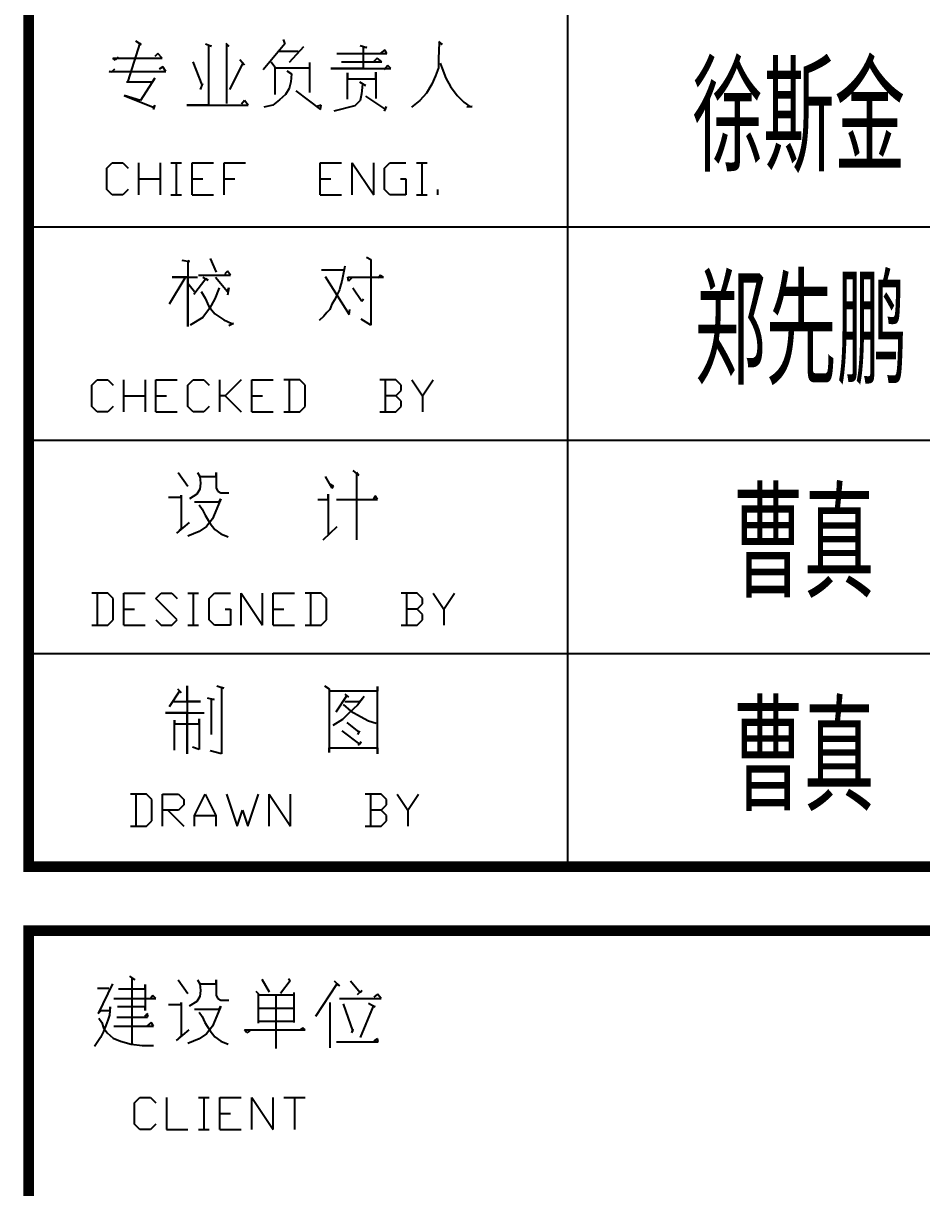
# Model space of a CAD drawing. Extents: x 2025205 to 2402328, y -557483 to 329036.
# Drawn here: x 2165640 to 2171956, y 138346 to 146536 of the extents above; entities that cross this region are included whole.
import ezdxf

# ---------------------------------------------------------------- set-up
doc = ezdxf.new("R2010")
doc.units = 0
doc.header["$LTSCALE"] = 1500
doc.header["$MEASUREMENT"] = 0
doc.layers.add('PUB_TITLE', color=4, linetype='Continuous')
doc.styles.add('TSSD_REIN', font='TSSDENG', dxfattribs={"width": 0.8, "bigfont": 'TSSDCHN'})

msp = doc.modelspace()

# ---------------------------------------------------------------- linework, layer by layer
at = {"layer": 'PUB_TITLE'}
for p, q in [((2169466.1, 151103.5), (2169466.1, 140634.2)), ((2166459.2, 146396.5), (2166375.2, 146128.7)), ((2166427.7, 146412.2), (2166469.7, 146386)), ((2166469.7, 146386), (2166459.2, 146396.5)), ((2166921.2, 146391.2), (2166963.2, 146375.5)), ((2166942.2, 146380.7), (2166942.2, 145960.7)), ((2166963.2, 146375.5), (2166942.2, 146380.7)), ((2167062.9, 146396.5), (2167083.9, 146375.5)), ((2167068.2, 146386), (2167068.2, 145971.2)), ((2167083.9, 146375.5), (2167068.2, 146386)), ((2167477.7, 146391.2), (2167325.4, 146207.5)), ((2167467.2, 146422.7), (2167477.7, 146391.2)), ((2167608.9, 146370.2), (2167509.2, 146260)), ((2168007.9, 146380.7), (2168055.2, 146365)), ((2168028.9, 146365), (2168028.9, 146218)), ((2168055.2, 146365), (2168028.9, 146365)), ((2168559.2, 146407), (2168585.4, 146386)), ((2168564.4, 146401.7), (2168559.2, 146286.2)), ((2168585.4, 146386), (2168564.4, 146401.7)), ((2166270.2, 146291.5), (2166616.7, 146291.5)), ((2166285.9, 146275.7), (2166270.2, 146291.5)), ((2166306.9, 146296.7), (2166285.9, 146275.7)), ((2166585.2, 146323), (2166564.2, 146302)), ((2166616.7, 146291.5), (2166585.2, 146323)), ((2167162.7, 146281), (2167194.2, 146244.2)), ((2167430.4, 146338.7), (2167572.2, 146338.7)), ((2167845.2, 146323), (2168196.9, 146323)), ((2168128.7, 146291.5), (2168102.4, 146265.2)), ((2168160.2, 146265.2), (2168128.7, 146291.5)), ((2168181.2, 146349.2), (2168149.7, 146323)), ((2168196.9, 146323), (2168181.2, 146349.2)), ((2168559.2, 146286.2), (2168559.2, 146223.2)), ((2166243.9, 146197), (2166642.9, 146197)), ((2166259.7, 146191.7), (2166243.9, 146197)), ((2166280.7, 146212.7), (2166259.7, 146191.7)), ((2166621.9, 146228.5), (2166595.7, 146212.7)), ((2166642.9, 146197), (2166621.9, 146228.5)), ((2166831.9, 146265.2), (2166894.9, 146102.5)), ((2167183.7, 146254.7), (2167089.2, 146071)), ((2167194.2, 146244.2), (2167183.7, 146254.7)), ((2167383.2, 146265.2), (2167409.4, 146228.5)), ((2167409.4, 146228.5), (2167409.4, 146034.2)), ((2167414.7, 146223.2), (2167650.9, 146223.2)), ((2167493.4, 146202.2), (2167524.9, 146181.2)), ((2167650.9, 146260), (2167650.9, 146050)), ((2167803.2, 146218), (2168223.2, 146218)), ((2168028.9, 146218), (2167803.2, 146218)), ((2167876.7, 146265.2), (2168160.2, 146265.2)), ((2167918.7, 146186.5), (2167918.7, 146144.5)), ((2167918.7, 146002.7), (2167918.7, 146186.5)), ((2168118.2, 146191.7), (2168118.2, 146008)), ((2168118.2, 146144.5), (2168118.2, 146191.7)), ((2168202.2, 146239), (2168175.9, 146207.5)), ((2168223.2, 146218), (2168202.2, 146239)), ((2168559.2, 146223.2), (2168538.2, 146165.5)), ((2168569.7, 146254.7), (2168585.4, 146218)), ((2168585.4, 146218), (2168611.7, 146149.7)), ((2166364.7, 146123.5), (2166548.4, 146123.5)), ((2166564.2, 146149.7), (2166464.4, 145992.2)), ((2166548.4, 146123.5), (2166564.2, 146149.7)), ((2166900.2, 146113), (2166884.4, 146071)), ((2166894.9, 146102.5), (2166900.2, 146113)), ((2167519.7, 146123.5), (2167509.2, 146076.2)), ((2167524.9, 146181.2), (2167519.7, 146123.5)), ((2167918.7, 146144.5), (2168118.2, 146144.5)), ((2168002.7, 146123.5), (2168044.7, 146097.2)), ((2168023.7, 146107.7), (2168018.4, 146039.5)), ((2168044.7, 146097.2), (2168023.7, 146107.7)), ((2168511.9, 146107.7), (2168475.2, 146044.7)), ((2168538.2, 146165.5), (2168511.9, 146107.7)), ((2168611.7, 146149.7), (2168643.2, 146092)), ((2166348.9, 146029), (2166553.7, 145945)), ((2166464.4, 145992.2), (2166348.9, 146029)), ((2167482.9, 146034.2), (2167440.9, 145997.5)), ((2167509.2, 146076.2), (2167482.9, 146034.2)), ((2167556.4, 146060.5), (2167729.7, 145929.2)), ((2168018.4, 146039.5), (2168007.9, 145992.2)), ((2168044.7, 146023.7), (2168186.4, 145929.2)), ((2168475.2, 146044.7), (2168427.9, 145992.2)), ((2168643.2, 146092), (2168690.4, 146029)), ((2168690.4, 146029), (2168737.7, 145981.7)), ((2166564.2, 145960.7), (2166553.7, 145929.2)), ((2166553.7, 145945), (2166564.2, 145960.7)), ((2166789.9, 145960.7), (2167220.4, 145960.7)), ((2166942.2, 145960.7), (2166789.9, 145960.7)), ((2167194.2, 145992.2), (2167173.2, 145966)), ((2167220.4, 145960.7), (2167194.2, 145992.2)), ((2167393.7, 145960.7), (2167330.7, 145945)), ((2167440.9, 145997.5), (2167393.7, 145960.7)), ((2167734.9, 145960.7), (2167703.4, 145950.2)), ((2167729.7, 145929.2), (2167734.9, 145960.7)), ((2167971.2, 145955.5), (2167824.2, 145918.7)), ((2168007.9, 145992.2), (2167971.2, 145955.5)), ((2168191.7, 145950.2), (2168175.9, 145918.7)), ((2168186.4, 145929.2), (2168191.7, 145950.2)), ((2168427.9, 145992.2), (2168370.2, 145945)), ((2168737.7, 145981.7), (2168779.7, 145950.2)), ((2168795.4, 145950.2), (2168758.7, 145945)), ((2168779.7, 145950.2), (2168795.4, 145950.2)), ((2166228.2, 145517.5), (2166265.7, 145555)), ((2166265.7, 145555), (2166340.7, 145555)), ((2166340.7, 145555), (2166378.2, 145517.5)), ((2166453.2, 145330), (2166453.2, 145555)), ((2166603.2, 145555), (2166603.2, 145330)), ((2166678.2, 145555), (2166753.2, 145555)), ((2166715.7, 145555), (2166715.7, 145330)), ((2166828.2, 145555), (2166978.2, 145555)), ((2166828.2, 145330), (2166828.2, 145555)), ((2167053.2, 145555), (2167203.2, 145555)), ((2167053.2, 145330), (2167053.2, 145555)), ((2167728.2, 145555), (2167878.2, 145555)), ((2167728.2, 145330), (2167728.2, 145555)), ((2167953.2, 145555), (2168103.2, 145330)), ((2167953.2, 145330), (2167953.2, 145555)), ((2168103.2, 145330), (2168103.2, 145555)), ((2168178.2, 145517.5), (2168215.7, 145555)), ((2168215.7, 145555), (2168328.2, 145555)), ((2168403.2, 145555), (2168478.2, 145555)), ((2168440.7, 145555), (2168440.7, 145330)), ((2166228.2, 145367.5), (2166228.2, 145517.5)), ((2168178.2, 145367.5), (2168178.2, 145517.5)), ((2166265.7, 145330), (2166228.2, 145367.5)), ((2166378.2, 145367.5), (2166340.7, 145330)), ((2166453.2, 145442.5), (2166603.2, 145442.5)), ((2166828.2, 145442.5), (2166903.2, 145442.5)), ((2167053.2, 145442.5), (2167128.2, 145442.5)), ((2167728.2, 145442.5), (2167803.2, 145442.5)), ((2168215.7, 145330), (2168178.2, 145367.5)), ((2168290.7, 145442.5), (2168328.2, 145442.5)), ((2168328.2, 145442.5), (2168328.2, 145330)), ((2168553.2, 145330), (2168553.2, 145367.5)), ((2166340.7, 145330), (2166265.7, 145330)), ((2166678.2, 145330), (2166753.2, 145330)), ((2166828.2, 145330), (2166978.2, 145330)), ((2167728.2, 145330), (2167878.2, 145330)), ((2168328.2, 145330), (2168215.7, 145330)), ((2168403.2, 145330), (2168478.2, 145330)), ((2165677.3, 145103.5), (2176177.3, 145103.5)), ((2166954.5, 144880.7), (2166996.5, 144786.2)), ((2168051.7, 144891.2), (2168083.2, 144875.5)), ((2166755, 144870.2), (2166807.5, 144859.7)), ((2166797, 144865), (2166797, 144403)), ((2166807.5, 144859.7), (2166797, 144865)), ((2167736.7, 144802), (2167894.2, 144802)), ((2167899.5, 144828.2), (2167878.5, 144723.2)), ((2168083.2, 144875.5), (2168083.2, 144413.5)), ((2166776, 144744.2), (2166665.7, 144560.5)), ((2166686.7, 144749.5), (2166865.2, 144749.5)), ((2166797, 144749.5), (2166686.7, 144749.5)), ((2166797, 144403), (2166797, 144749.5)), ((2166923, 144739), (2166839, 144628.7)), ((2166870.5, 144765.2), (2167096.2, 144765.2)), ((2166902, 144749.5), (2166938.7, 144728.5)), ((2166938.7, 144728.5), (2166923, 144739)), ((2166991.2, 144749.5), (2167075.2, 144649.7)), ((2167075.2, 144791.5), (2167059.5, 144775.7)), ((2167059.5, 144775.7), (2167059.5, 144770.5)), ((2167096.2, 144765.2), (2167075.2, 144791.5)), ((2167763, 144754.7), (2167931, 144487)), ((2167878.5, 144723.2), (2167868, 144681.2)), ((2167920.5, 144749.5), (2168172.5, 144749.5)), ((2167925.7, 144723.2), (2167920.5, 144749.5)), ((2167946.7, 144744.2), (2167925.7, 144723.2)), ((2168151.5, 144765.2), (2168135.7, 144744.2)), ((2168172.5, 144749.5), (2168151.5, 144765.2)), ((2166797, 144707.5), (2166844.2, 144649.7)), ((2166891.5, 144649.7), (2166917.7, 144602.5)), ((2167017.5, 144676), (2166986, 144597.2)), ((2167085.7, 144676), (2167075.2, 144623.5)), ((2167075.2, 144649.7), (2167085.7, 144676)), ((2167862.7, 144660.2), (2167847, 144628.7)), ((2167868, 144681.2), (2167862.7, 144660.2)), ((2167957.2, 144676), (2168020.2, 144581.5)), ((2166917.7, 144602.5), (2166944, 144544.7)), ((2166986, 144597.2), (2166949.2, 144529)), ((2167810.2, 144560.5), (2167794.5, 144523.7)), ((2167831.2, 144592), (2167810.2, 144560.5)), ((2167847, 144628.7), (2167831.2, 144592)), ((2168020.2, 144581.5), (2168030.7, 144597.2)), ((2166949.2, 144529), (2166902, 144466)), ((2166944, 144544.7), (2166986, 144492.2)), ((2166986, 144492.2), (2167049, 144450.2)), ((2167752.5, 144476.5), (2167721, 144445)), ((2167773.5, 144502.7), (2167752.5, 144476.5)), ((2167794.5, 144523.7), (2167773.5, 144502.7)), ((2167931, 144487), (2167936.2, 144523.7)), ((2166902, 144466), (2166812.7, 144413.5)), ((2167049, 144450.2), (2167106.7, 144424)), ((2167117.2, 144424), (2167085.7, 144408.2)), ((2167106.7, 144424), (2167117.2, 144424)), ((2168083.2, 144413.5), (2168015, 144455.5)), ((2166120.6, 143991.2), (2166158.1, 144028.7)), ((2166120.6, 143841.2), (2166120.6, 143991.2)), ((2166158.1, 144028.7), (2166233.1, 144028.7)), ((2166233.1, 144028.7), (2166270.6, 143991.2)), ((2166345.6, 143803.7), (2166345.6, 144028.7)), ((2166495.6, 144028.7), (2166495.6, 143803.7)), ((2166570.6, 144028.7), (2166720.6, 144028.7)), ((2166570.6, 143803.7), (2166570.6, 144028.7)), ((2166795.6, 143991.2), (2166833.1, 144028.7)), ((2166795.6, 143841.2), (2166795.6, 143991.2)), ((2166833.1, 144028.7), (2166908.1, 144028.7)), ((2166908.1, 144028.7), (2166945.6, 143991.2)), ((2167020.6, 143803.7), (2167020.6, 144028.7)), ((2167170.6, 144028.7), (2167058.1, 143916.2)), ((2167245.6, 144028.7), (2167395.6, 144028.7)), ((2167245.6, 143803.7), (2167245.6, 144028.7)), ((2167583.1, 144028.7), (2167470.6, 144028.7)), ((2167508.1, 144028.7), (2167508.1, 143803.7)), ((2167620.6, 143991.2), (2167583.1, 144028.7)), ((2167620.6, 143841.2), (2167620.6, 143991.2)), ((2168258.1, 144028.7), (2168145.6, 144028.7)), ((2168183.1, 144028.7), (2168183.1, 143803.7)), ((2168295.6, 143991.2), (2168258.1, 144028.7)), ((2168295.6, 143953.7), (2168295.6, 143991.2)), ((2168370.6, 144028.7), (2168445.6, 143916.2)), ((2168445.6, 143916.2), (2168520.6, 144028.7)), ((2166345.6, 143916.2), (2166495.6, 143916.2)), ((2166570.6, 143916.2), (2166645.6, 143916.2)), ((2167058.1, 143916.2), (2167020.6, 143916.2)), ((2167058.1, 143916.2), (2167170.6, 143803.7)), ((2167245.6, 143916.2), (2167320.6, 143916.2)), ((2168258.1, 143916.2), (2168183.1, 143916.2)), ((2168258.1, 143916.2), (2168295.6, 143953.7)), ((2168295.6, 143878.7), (2168258.1, 143916.2)), ((2168445.6, 143916.2), (2168445.6, 143803.7)), ((2166158.1, 143803.7), (2166120.6, 143841.2)), ((2166270.6, 143841.2), (2166233.1, 143803.7)), ((2166833.1, 143803.7), (2166795.6, 143841.2)), ((2166945.6, 143841.2), (2166908.1, 143803.7)), ((2167583.1, 143803.7), (2167620.6, 143841.2)), ((2168258.1, 143803.7), (2168295.6, 143841.2)), ((2168295.6, 143841.2), (2168295.6, 143878.7)), ((2166233.1, 143803.7), (2166158.1, 143803.7)), ((2166570.6, 143803.7), (2166720.6, 143803.7)), ((2166908.1, 143803.7), (2166833.1, 143803.7)), ((2167245.6, 143803.7), (2167395.6, 143803.7)), ((2167470.6, 143803.7), (2167583.1, 143803.7)), ((2168145.6, 143803.7), (2168258.1, 143803.7)), ((2165677.3, 143603.5), (2176177.3, 143603.5)), ((2166728.7, 143375.5), (2166797, 143281)), ((2166865.2, 143375.5), (2166881, 143349.2)), ((2166881, 143349.2), (2166886.2, 143302)), ((2166886.2, 143349.2), (2166996.5, 143349.2)), ((2166996.5, 143375.5), (2166996.5, 143265.2)), ((2166996.5, 143349.2), (2166996.5, 143375.5)), ((2167763, 143349.2), (2167810.2, 143265.2)), ((2167957.2, 143391.2), (2167999.2, 143354.5)), ((2167983.5, 143375.5), (2167983.5, 142903)), ((2167999.2, 143354.5), (2167983.5, 143375.5)), ((2166881, 143260), (2166860, 143223.2)), ((2166886.2, 143302), (2166881, 143260)), ((2166996.5, 143265.2), (2167007, 143244.2)), ((2167007, 143244.2), (2167028, 143233.7)), ((2167820.7, 143281), (2167789.2, 143296.7)), ((2167810.2, 143265.2), (2167820.7, 143281)), ((2166660.5, 143202.2), (2166749.7, 143202.2)), ((2166749.7, 143218), (2166749.7, 142981.7)), ((2166749.7, 143202.2), (2166749.7, 143218)), ((2166860, 143223.2), (2166807.5, 143191.7)), ((2166844.2, 143170.7), (2167017.5, 143170.7)), ((2167028, 143191.7), (2167001.7, 143123.5)), ((2167017.5, 143170.7), (2167028, 143191.7)), ((2167028, 143233.7), (2167085.7, 143233.7)), ((2167710.5, 143186.5), (2167784, 143186.5)), ((2167784, 143223.2), (2167784, 142934.5)), ((2167784, 143186.5), (2167784, 143223.2)), ((2167841.7, 143186.5), (2168130.5, 143186.5)), ((2168114.7, 143212.7), (2168099, 143186.5)), ((2168130.5, 143186.5), (2168114.7, 143212.7)), ((2166875.7, 143149.7), (2166896.7, 143118.2)), ((2166896.7, 143118.2), (2166917.7, 143076.2)), ((2166917.7, 143076.2), (2166954.5, 143018.5)), ((2167001.7, 143123.5), (2166970.2, 143050)), ((2166718.2, 142950.2), (2166807.5, 143023.7)), ((2166928.2, 142997.5), (2166875.7, 142960.7)), ((2166970.2, 143050), (2166928.2, 142997.5)), ((2166954.5, 143018.5), (2166986, 142976.5)), ((2167747.2, 142903), (2167847, 142997.5)), ((2166749.7, 142981.7), (2166718.2, 142950.2)), ((2166875.7, 142960.7), (2166797, 142929.2)), ((2166986, 142976.5), (2167028, 142945)), ((2167028, 142945), (2167080.5, 142924)), ((2166233.1, 142528.7), (2166120.6, 142528.7)), ((2166158.1, 142528.7), (2166158.1, 142303.7)), ((2166270.6, 142491.2), (2166233.1, 142528.7)), ((2166345.6, 142528.7), (2166495.6, 142528.7)), ((2166345.6, 142303.7), (2166345.6, 142528.7)), ((2166570.6, 142491.2), (2166608.1, 142528.7)), ((2166608.1, 142528.7), (2166683.1, 142528.7)), ((2166683.1, 142528.7), (2166720.6, 142491.2)), ((2166795.6, 142528.7), (2166870.6, 142528.7)), ((2166833.1, 142528.7), (2166833.1, 142303.7)), ((2166945.6, 142491.2), (2166983.1, 142528.7)), ((2166983.1, 142528.7), (2167095.6, 142528.7)), ((2167170.6, 142528.7), (2167320.6, 142303.7)), ((2167170.6, 142303.7), (2167170.6, 142528.7)), ((2167320.6, 142303.7), (2167320.6, 142528.7)), ((2167395.6, 142528.7), (2167545.6, 142528.7)), ((2167395.6, 142303.7), (2167395.6, 142528.7)), ((2167733.1, 142528.7), (2167620.6, 142528.7)), ((2167658.1, 142528.7), (2167658.1, 142303.7)), ((2167770.6, 142491.2), (2167733.1, 142528.7)), ((2168408.1, 142528.7), (2168295.6, 142528.7)), ((2168333.1, 142528.7), (2168333.1, 142303.7)), ((2168445.6, 142491.2), (2168408.1, 142528.7)), ((2168520.6, 142528.7), (2168595.6, 142416.2)), ((2168595.6, 142416.2), (2168670.6, 142528.7)), ((2166270.6, 142341.2), (2166270.6, 142491.2)), ((2166720.6, 142341.2), (2166570.6, 142491.2)), ((2166945.6, 142341.2), (2166945.6, 142491.2)), ((2167770.6, 142341.2), (2167770.6, 142491.2)), ((2168408.1, 142416.2), (2168445.6, 142453.7)), ((2168445.6, 142453.7), (2168445.6, 142491.2)), ((2166233.1, 142303.7), (2166270.6, 142341.2)), ((2166345.6, 142416.2), (2166420.6, 142416.2)), ((2166570.6, 142341.2), (2166608.1, 142303.7)), ((2166683.1, 142303.7), (2166720.6, 142341.2)), ((2166983.1, 142303.7), (2166945.6, 142341.2)), ((2167058.1, 142416.2), (2167095.6, 142416.2)), ((2167095.6, 142416.2), (2167095.6, 142303.7)), ((2167395.6, 142416.2), (2167470.6, 142416.2)), ((2167733.1, 142303.7), (2167770.6, 142341.2)), ((2168408.1, 142416.2), (2168333.1, 142416.2)), ((2168445.6, 142378.7), (2168408.1, 142416.2)), ((2168408.1, 142303.7), (2168445.6, 142341.2)), ((2168445.6, 142341.2), (2168445.6, 142378.7)), ((2168595.6, 142416.2), (2168595.6, 142303.7)), ((2166120.6, 142303.7), (2166233.1, 142303.7)), ((2166345.6, 142303.7), (2166495.6, 142303.7)), ((2166608.1, 142303.7), (2166683.1, 142303.7)), ((2166795.6, 142303.7), (2166870.6, 142303.7)), ((2167095.6, 142303.7), (2166983.1, 142303.7)), ((2167395.6, 142303.7), (2167545.6, 142303.7)), ((2167620.6, 142303.7), (2167733.1, 142303.7)), ((2168295.6, 142303.7), (2168408.1, 142303.7)), ((2165677.3, 142103.5), (2176177.3, 142103.5)), ((2166723.5, 141854.5), (2166749.7, 141828.2)), ((2166791.7, 141875.5), (2166791.7, 141397.7)), ((2166791.7, 141765.2), (2166791.7, 141875.5)), ((2167001.7, 141875.5), (2167049, 141859.7)), ((2167033.2, 141865), (2167033.2, 141397.7)), ((2167049, 141859.7), (2167033.2, 141865)), ((2167757.7, 141875.5), (2167789.2, 141854.5)), ((2167789.2, 141854.5), (2167789.2, 141408.2)), ((2168130.5, 141870.2), (2168130.5, 141838.7)), ((2168130.5, 141397.7), (2168130.5, 141870.2)), ((2166739.2, 141838.7), (2166665.7, 141728.5)), ((2166697.2, 141765.2), (2166886.2, 141765.2)), ((2166749.7, 141828.2), (2166739.2, 141838.7)), ((2166886.2, 141765.2), (2166791.7, 141765.2)), ((2166933.5, 141791.5), (2166980.7, 141781)), ((2166959.7, 141781), (2166959.7, 141534.2)), ((2166980.7, 141781), (2166959.7, 141781)), ((2168130.5, 141838.7), (2167789.2, 141838.7)), ((2167915.2, 141807.2), (2167836.5, 141691.7)), ((2167899.5, 141817.7), (2167925.7, 141796.7)), ((2167899.5, 141765.2), (2168004.5, 141765.2)), ((2167925.7, 141796.7), (2167915.2, 141807.2)), ((2168036, 141802), (2167988.7, 141739)), ((2168004.5, 141765.2), (2168036, 141802)), ((2166639.5, 141686.5), (2166912.5, 141686.5)), ((2166791.7, 141686.5), (2166639.5, 141686.5)), ((2166791.7, 141397.7), (2166791.7, 141686.5)), ((2167931, 141686.5), (2167883.7, 141639.2)), ((2167889, 141744.2), (2167941.5, 141697)), ((2167988.7, 141739), (2167931, 141686.5)), ((2167941.5, 141697), (2168009.7, 141660.2)), ((2166702.5, 141634), (2166702.5, 141607.7)), ((2166702.5, 141424), (2166702.5, 141634)), ((2166702.5, 141607.7), (2166875.7, 141607.7)), ((2166875.7, 141644.5), (2166875.7, 141429.2)), ((2166875.7, 141607.7), (2166875.7, 141644.5)), ((2167883.7, 141639.2), (2167815.5, 141597.2)), ((2167915.2, 141618.2), (2167999.2, 141550)), ((2168009.7, 141660.2), (2168067.5, 141628.7)), ((2168067.5, 141628.7), (2168120, 141613)), ((2167878.5, 141560.5), (2168004.5, 141466)), ((2168004.5, 141560.5), (2167988.7, 141534.2)), ((2167999.2, 141550), (2168004.5, 141560.5)), ((2166875.7, 141429.2), (2166828.5, 141445)), ((2167789.2, 141439.7), (2168130.5, 141439.7)), ((2167789.2, 141408.2), (2167789.2, 141439.7)), ((2168015, 141481.7), (2167994, 141455.5)), ((2168004.5, 141466), (2168015, 141481.7)), ((2168130.5, 141439.7), (2168130.5, 141397.7)), ((2167033.2, 141397.7), (2166954.5, 141418.7)), ((2166505, 141113.4), (2166392.5, 141113.4)), ((2166430, 141113.4), (2166430, 140888.4)), ((2166542.5, 141075.9), (2166505, 141113.4)), ((2166617.5, 141113.4), (2166730, 141113.4)), ((2166617.5, 140888.4), (2166617.5, 141113.4)), ((2166730, 141113.4), (2166767.5, 141075.9)), ((2166842.5, 140963.4), (2166917.5, 141113.4)), ((2166917.5, 141113.4), (2166992.5, 140963.4)), ((2167067.5, 141113.4), (2167142.5, 140888.4)), ((2167217.5, 140888.4), (2167292.5, 141113.4)), ((2167367.5, 141113.4), (2167517.5, 140888.4)), ((2167367.5, 140888.4), (2167367.5, 141113.4)), ((2167517.5, 140888.4), (2167517.5, 141113.4)), ((2168155, 141113.4), (2168042.5, 141113.4)), ((2168080, 141113.4), (2168080, 140888.4)), ((2168192.5, 141075.9), (2168155, 141113.4)), ((2168267.5, 141113.4), (2168342.5, 141000.9)), ((2168342.5, 141000.9), (2168417.5, 141113.4)), ((2166542.5, 140925.9), (2166542.5, 141075.9)), ((2166767.5, 141038.4), (2166730, 141000.9)), ((2166767.5, 141075.9), (2166767.5, 141038.4)), ((2168155, 141000.9), (2168192.5, 141038.4)), ((2168192.5, 141038.4), (2168192.5, 141075.9)), ((2166730, 141000.9), (2166617.5, 141000.9)), ((2166655, 141000.9), (2166767.5, 140888.4)), ((2166842.5, 140963.4), (2166992.5, 140963.4)), ((2166842.5, 140888.4), (2166842.5, 140963.4)), ((2166992.5, 140963.4), (2166992.5, 140888.4)), ((2167142.5, 140888.4), (2167180, 141000.9)), ((2167180, 141000.9), (2167217.5, 140888.4)), ((2168155, 141000.9), (2168080, 141000.9)), ((2168192.5, 140963.4), (2168155, 141000.9)), ((2168192.5, 140925.9), (2168192.5, 140963.4)), ((2168342.5, 141000.9), (2168342.5, 140888.4)), ((2166392.5, 140888.4), (2166505, 140888.4)), ((2166505, 140888.4), (2166542.5, 140925.9)), ((2168042.5, 140888.4), (2168155, 140888.4)), ((2168155, 140888.4), (2168192.5, 140925.9)), ((2166387.1, 139833.6), (2166423.8, 139807.4)), ((2166402.8, 139817.9), (2166402.8, 139361.1)), ((2166423.8, 139807.4), (2166402.8, 139817.9)), ((2166728.3, 139807.4), (2166796.6, 139712.9)), ((2166864.8, 139807.4), (2166880.6, 139781.1)), ((2166996.1, 139807.4), (2166996.1, 139697.1)), ((2166996.1, 139781.1), (2166996.1, 139807.4)), ((2167316.3, 139812.6), (2167368.8, 139723.4)), ((2167515.8, 139802.1), (2167447.6, 139712.9)), ((2167505.3, 139817.9), (2167515.8, 139802.1)), ((2167825.6, 139802.1), (2167862.3, 139765.4)), ((2167941.1, 139802.1), (2168009.3, 139718.1)), ((2166161.3, 139749.6), (2166240.1, 139749.6)), ((2166266.3, 139781.1), (2166166.6, 139571.1)), ((2166308.3, 139744.4), (2166497.3, 139744.4)), ((2166497.3, 139775.9), (2166497.3, 139592.1)), ((2166497.3, 139744.4), (2166497.3, 139775.9)), ((2166880.6, 139781.1), (2166885.8, 139733.9)), ((2166885.8, 139733.9), (2166880.6, 139691.9)), ((2166885.8, 139781.1), (2166996.1, 139781.1)), ((2167274.3, 139728.6), (2167290.1, 139712.9)), ((2167542.1, 139718.1), (2167542.1, 139508.1)), ((2167841.3, 139775.9), (2167694.3, 139550.1)), ((2167862.3, 139765.4), (2167841.3, 139775.9)), ((2168019.8, 139733.9), (2167988.3, 139702.4)), ((2168009.3, 139718.1), (2168019.8, 139733.9)), ((2166276.8, 139676.1), (2166570.8, 139676.1)), ((2166549.8, 139697.1), (2166534.1, 139676.1)), ((2166570.8, 139676.1), (2166549.8, 139697.1)), ((2166749.3, 139649.9), (2166749.3, 139413.6)), ((2166749.3, 139634.1), (2166749.3, 139649.9)), ((2166859.6, 139655.1), (2166807.1, 139623.6)), ((2166880.6, 139691.9), (2166859.6, 139655.1)), ((2166996.1, 139697.1), (2167006.6, 139676.1)), ((2167006.6, 139676.1), (2167027.6, 139665.6)), ((2167027.6, 139665.6), (2167085.3, 139665.6)), ((2167290.1, 139712.9), (2167290.1, 139502.9)), ((2167300.6, 139702.4), (2167542.1, 139702.4)), ((2167416.1, 139697.1), (2167416.1, 139324.4)), ((2167794.1, 139649.9), (2167794.1, 139329.6)), ((2167862.3, 139676.1), (2168156.3, 139676.1)), ((2167888.6, 139639.4), (2167956.8, 139445.1)), ((2168067.1, 139644.6), (2168114.3, 139618.4)), ((2168130.1, 139707.6), (2168103.8, 139686.6)), ((2168156.3, 139676.1), (2168130.1, 139707.6)), ((2166166.6, 139571.1), (2166187.6, 139592.1)), ((2166187.6, 139592.1), (2166250.6, 139592.1)), ((2166245.3, 139560.6), (2166234.8, 139523.9)), ((2166250.6, 139618.4), (2166245.3, 139560.6)), ((2166250.6, 139592.1), (2166250.6, 139618.4)), ((2166497.3, 139618.4), (2166303.1, 139618.4)), ((2166507.8, 139565.9), (2166492.1, 139550.1)), ((2166497.3, 139592.1), (2166497.3, 139618.4)), ((2166518.3, 139550.1), (2166507.8, 139571.1)), ((2166513.1, 139571.1), (2166507.8, 139565.9)), ((2166513.1, 139544.9), (2166513.1, 139571.1)), ((2166660.1, 139634.1), (2166749.3, 139634.1)), ((2166843.8, 139602.6), (2167017.1, 139602.6)), ((2166875.3, 139581.6), (2166896.3, 139550.1)), ((2167001.3, 139555.4), (2166969.8, 139481.9)), ((2167027.6, 139623.6), (2167001.3, 139555.4)), ((2167017.1, 139602.6), (2167027.6, 139623.6)), ((2167295.3, 139607.9), (2167542.1, 139607.9)), ((2168098.6, 139623.6), (2168009.3, 139403.1)), ((2168114.3, 139618.4), (2168098.6, 139623.6)), ((2166171.8, 139539.6), (2166192.8, 139508.1)), ((2166192.8, 139508.1), (2166203.3, 139471.4)), ((2166219.1, 139487.1), (2166203.3, 139445.1)), ((2166203.3, 139471.4), (2166229.6, 139434.6)), ((2166234.8, 139523.9), (2166219.1, 139487.1)), ((2166276.8, 139481.9), (2166555.1, 139481.9)), ((2166297.8, 139544.9), (2166513.1, 139544.9)), ((2166539.3, 139508.1), (2166507.8, 139481.9)), ((2166555.1, 139481.9), (2166539.3, 139508.1)), ((2166896.3, 139550.1), (2166917.3, 139508.1)), ((2166917.3, 139508.1), (2166954.1, 139450.4)), ((2166969.8, 139481.9), (2166927.8, 139429.4)), ((2167290.1, 139518.6), (2167542.1, 139518.6)), ((2167605.1, 139471.4), (2167584.1, 139455.6)), ((2167620.8, 139455.6), (2167605.1, 139471.4)), ((2166182.3, 139403.1), (2166140.3, 139340.1)), ((2166203.3, 139445.1), (2166182.3, 139403.1)), ((2166229.6, 139434.6), (2166271.6, 139397.9)), ((2166271.6, 139397.9), (2166324.1, 139376.9)), ((2166717.8, 139382.1), (2166807.1, 139455.6)), ((2166749.3, 139413.6), (2166717.8, 139382.1)), ((2166875.3, 139392.6), (2166796.6, 139361.1)), ((2166927.8, 139429.4), (2166875.3, 139392.6)), ((2166954.1, 139450.4), (2166985.6, 139408.4)), ((2166985.6, 139408.4), (2167027.6, 139376.9)), ((2167195.6, 139455.6), (2167620.8, 139455.6)), ((2167211.3, 139434.6), (2167195.6, 139455.6)), ((2167232.3, 139450.4), (2167211.3, 139434.6)), ((2167956.8, 139460.9), (2167946.3, 139434.6)), ((2167956.8, 139445.1), (2167956.8, 139460.9)), ((2168130.1, 139392.6), (2168103.8, 139376.9)), ((2168135.3, 139371.6), (2168130.1, 139392.6)), ((2166324.1, 139376.9), (2166397.6, 139355.9)), ((2166397.6, 139355.9), (2166476.3, 139345.4)), ((2166476.3, 139345.4), (2166555.1, 139345.4)), ((2167027.6, 139376.9), (2167080.1, 139355.9)), ((2167841.3, 139371.6), (2168135.3, 139371.6)), ((2166420.9, 138943.4), (2166458.4, 138980.9)), ((2166458.4, 138980.9), (2166533.4, 138980.9)), ((2166533.4, 138980.9), (2166570.9, 138943.4)), ((2166645.9, 138980.9), (2166645.9, 138755.9)), ((2166870.9, 138980.9), (2166945.9, 138980.9)), ((2166908.4, 138980.9), (2166908.4, 138755.9)), ((2167020.9, 138980.9), (2167170.9, 138980.9)), ((2167020.9, 138755.9), (2167020.9, 138980.9)), ((2167245.9, 138980.9), (2167395.9, 138755.9)), ((2167245.9, 138755.9), (2167245.9, 138980.9)), ((2167395.9, 138755.9), (2167395.9, 138980.9)), ((2167470.9, 138980.9), (2167620.9, 138980.9)), ((2167545.9, 138980.9), (2167545.9, 138755.9)), ((2166420.9, 138793.4), (2166420.9, 138943.4)), ((2167020.9, 138868.4), (2167095.9, 138868.4)), ((2166458.4, 138755.9), (2166420.9, 138793.4)), ((2166533.4, 138755.9), (2166458.4, 138755.9)), ((2166570.9, 138793.4), (2166533.4, 138755.9)), ((2166645.9, 138755.9), (2166795.9, 138755.9)), ((2166870.9, 138755.9), (2166945.9, 138755.9)), ((2167020.9, 138755.9), (2167170.9, 138755.9))]:
    msp.add_line(p, q, dxfattribs=at)
at = {"layer": 'PUB_TITLE', "const_width": 75}
for points in [[(2165677.3, 151103.5), (2176177.3, 151103.5), (2176177.3, 140603.5), (2165677.3, 140603.5)], [(2165677.3, 122153.5), (2165677.3, 140153.5), (2176177.3, 140153.5), (2176177.3, 122153.5)]]:
    msp.add_lwpolyline(points, close=True, dxfattribs=at)

# ---------------------------------------------------------------- texts
at = {"layer": 'PUB_TITLE', "style": 'TSSD_REIN', "width": 0.7}
for s, p in [('徐斯金', (2170344.3, 145495, -187.4)), ('郑先鹏', (2170360.8, 143995, -187.4)), ('曹真', (2170627.5, 142495, -187.4)), ('曹真', (2170627.5, 140995, -187.4))]:
    msp.add_text(s, height=750, dxfattribs=at).set_placement(p)

doc.saveas('drawing.dxf')
